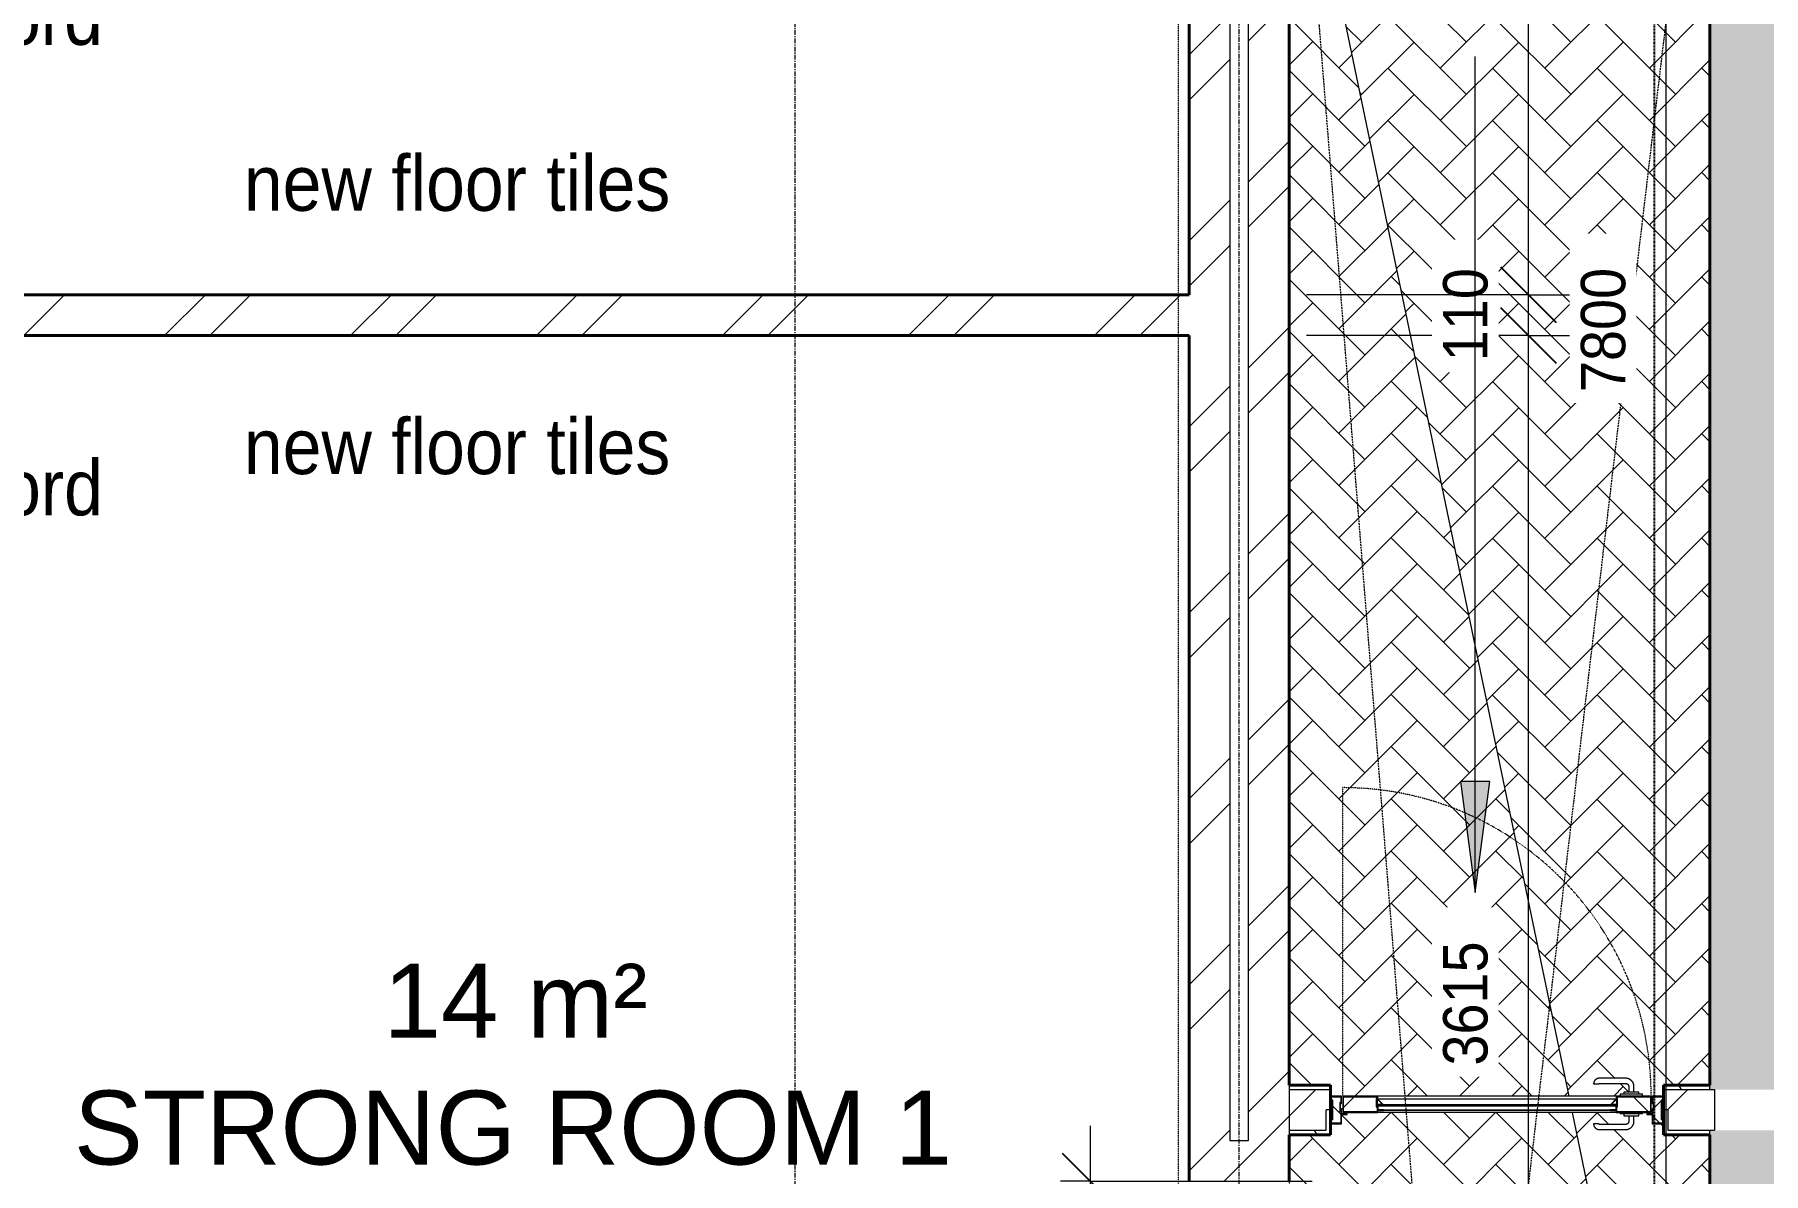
# Model space of a CAD drawing. Header units: millimetres. Extents: x -44657 to 28812, y -28146 to 16565.
# Drawn here: x -3766 to 909, y -6182 to -3103 of the extents above; entities that cross this region are included whole.
import ezdxf

# ---------------------------------------------------------------- set-up
doc = ezdxf.new("R2010")
doc.units = ezdxf.units.MM
for name, pattern in [('Dash 1_5mm', [3, 1.5, -1.5]), ('Detail Dash', [1.1, 0.55, -0.55]), ('Grid Line', [22.225, 12.7, -3.175, 3.175, -3.175]), ('Hidden', [7.14375, 4.7625, -2.38125])]:
    doc.linetypes.add(name, pattern=pattern)
for name, color, linetype, lineweight in [('A-ANNO-DIMS', 211, 'Continuous', 5), ('A-ANNO-DIMS-100', 211, 'Continuous', 5), ('A-AREA-IDEN', 2, 'Continuous', 5), ('A-DETL', 90, 'Continuous', 5), ('A-DETL-HDLN', 90, 'Hidden', 5), ('A-DOOR', 31, 'Continuous', 9), ('A-FLOR', 192, 'Continuous', 9), ('A-FLOR-PATT', 8, 'Continuous', 9), ('A-WALL', 113, 'Continuous', 9), ('A-WALL-PATT', 111, 'Continuous', 9), ('G-ANNO-TEXT', 231, 'Continuous', 5), ('I-WALL', 2, 'Continuous', 9), ('S-GRID', 1, 'Continuous', 5)]:
    doc.layers.add(name, color=color, linetype=linetype, lineweight=lineweight)
doc.styles.add('Arial_1', font='arial.ttf', dxfattribs={"height": 200})
doc.styles.add('Arial_3', font='arial.ttf', dxfattribs={"width": 0.9, "height": 120})
doc.styles.add('Arial_5', font='arial.ttf', dxfattribs={"width": 0.9, "height": 150})
doc.dimstyles.new('SVA_-_1_2mm_Arial', dxfattribs={"dimscale": 304.8, "dimtxt": 122.431128, "dimasz": 0.492126, "dimexe": 0.492126, "dimexo": 0.0625, "dimgap": 0.246063, "dimtad": 1, "dimdec": 0, "dimrnd": 5, "dimzin": 0, "dimdsep": 46, "dimtxsty": 'Arial_3', "dimblk1": 'OBLIQUE', "dimblk2": 'OBLIQUE', "dimsah": 1, "dimcen": 0.09, "dimdle": 0.492126, "dimazin": 0, "dimtfac": 1, "dimtdec": 4, "dimtix": 1, "dimtmove": 0, "dimatfit": 3, "dimfxl": 1.968504, "dimfxlon": 1, "dimtvp": 1, "dimtfill": 1, "dimtolj": 1, "dimtzin": 0, "dimarcsym": 2})
pattern_1 = [(45, (0, 0), (-251.447, 251.447), []), (45, (0, 381), (-251.447, 251.447), [])]
pattern_2 = [(0, (0, 0), (406.4, 101.6), [33.528, -271.272, 33.528, -271.272, -1625.6]), (0, (0, 0), (406.4, 101.6), [-609.6, 33.528, -576.072, 33.528, -271.272, -711.2]), (0, (0, 0), (406.4, 101.6), [-1524, 33.528, -169.672, 33.528, -474.472]), (120, (152.4, 50.8), (-291.1882, 301.1527), [33.528, -271.272, 33.528, -271.272, -1625.6]), (120, (152.4, 50.8), (-291.1882, 301.1527), [-609.6, 33.528, -576.072, 33.528, -271.272, -711.2]), (120, (152.4, 50.8), (-291.1882, 301.1527), [-1524, 33.528, -169.672, 33.528, -474.472]), (240, (203.2, 254), (-115.2118, -402.7527), [33.528, -271.272, 33.528, -271.272, -1625.6]), (240, (203.2, 254), (-115.2118, -402.7527), [-609.6, 33.528, -576.072, 33.528, -271.272, -711.2]), (240, (203.2, 254), (-115.2118, -402.7527), [-1524, 33.528, -169.672, 33.528, -474.472])]

# ---------------------------------------------------------------- blocks, each defined once
blk = doc.blocks.new('Door Aluminium - Single Opening Out with Cill - Door Aluminium Single Opening Out with Cill 900x2100-V58-NEW PROPOSED GROUND STOREY PLAN _White Box_')
at = {"layer": 'A-DOOR', "linetype": 'Detail Dash', "lineweight": 5}
blk.add_line((-417, 37.3), (-417, 871.3), dxfattribs=at)
at = {"layer": 'A-DOOR', "lineweight": 5}
for p, q in [((261.4, 70.5), (275.4, 70.5)), ((261.4, 70.5), (262.4, 70.5)), ((273.4, 70.5), (275.4, 70.5)), ((348.4, 85.5), (276.4, 85.5)), ((276.4, 71.5), (348.4, 71.5)), ((343.4, 48.1), (343.4, 43.5)), ((344.1, 48.1), (343.4, 48.1)), ((383.4, 48.1), (343.4, 48.1)), ((356.4, 63.5), (356.4, 48.1)), ((370.4, 48.1), (370.4, 63.5)), ((383.4, 48.1), (382.8, 48.1)), ((383.4, 43.5), (383.4, 48.1)), ((-420, 37.5), (-450, 37.5)), ((-450, 22), (-448.5, 22)), ((-448.5, 24.5), (-445.5, 24.5)), ((-448.5, 22), (-448.5, 24.5)), ((-448, 35.5), (-422, 35.5)), ((-448, 26.3), (-448, 35.5)), ((-443.7, 26.3), (-448, 26.3)), ((-445.5, 24.5), (-445.5, -24.5)), ((-443.7, -26.3), (-443.7, 26.3)), ((-422, 20.3), (-424.4, 20.3)), ((-424.4, 20.3), (-424.4, -1.8)), ((-422.6, 0), (-422.6, 18.5)), ((-422.6, 18.5), (-421, 18.5)), ((-421.3, 0), (-422.6, 0)), ((-422, 35.5), (-422, 20.3)), ((-421, 3), (-421.3, 0)), ((-421, 18.5), (-421, 17)), ((-421, 17), (-420, 17)), ((-420, 3), (-421, 3)), ((-420, 17), (-420, 37.5)), ((-420, -10.2), (-420, 3)), ((-322, 37.3), (-417, 37.3)), ((-417, 37.3), (-417, -6.7)), ((-415.2, 35.5), (-323.8, 35.5)), ((-415.2, -4.9), (-415.2, 35.5)), ((-323.8, 30.6), (-326.4, 30.6)), ((-326.4, 30.6), (-326.4, 8.5)), ((-326.4, 8.5), (-323.8, 8.5)), ((-324.6, 10.3), (-324.6, 27.3)), ((-324.6, 27.3), (-322, 27.3)), ((-323.3, 10.3), (-324.6, 10.3)), ((-324.1, 27), (-324.1, 13.9)), ((-321.8, 27), (-324.1, 27)), ((-324.1, 27), (-320.8, 27)), ((-324.1, 13.9), (-306.9, 13.9)), ((-323.8, 35.5), (-323.8, 30.6)), ((-323.8, 8.5), (-323.8, -4.9)), ((-322, 13.3), (-323.3, 13.3)), ((-323.3, 13.3), (-323.3, 10.3)), ((-323.1, 14.9), (-323.1, 26)), ((-323.1, 26), (-320.3, 26)), ((-320.3, 26), (-323.1, 26)), ((-309.3, 14.9), (-323.1, 14.9)), ((322, 37.3), (-322, 37.3)), ((-322, 27.3), (-322, 37.3)), ((-322, 26), (-322, 27.3)), ((322, 13.3), (-322, 13.3)), ((-322, 0), (-322, 13.3)), ((322, 10), (-322, 10)), ((-322, 10), (-322, 0)), ((-322, 0), (322, 0)), ((-306.9, 13.9), (-321.8, 28.9)), ((-321.8, 28.9), (-321.8, 27)), ((-321.8, 28.9), (-321.8, 27)), ((321.8, 28.9), (-321.8, 28.9)), ((-320.3, 26), (-309.3, 14.9)), ((-306.9, 13.9), (306.9, 13.9)), ((321.8, 28.9), (306.9, 13.9)), ((306.9, 13.9), (324.1, 13.9)), ((309.3, 14.9), (320.3, 26)), ((323.1, 14.9), (309.3, 14.9)), ((320.3, 26), (323.1, 26)), ((323.1, 26), (320.3, 26)), ((320.8, 27), (324.1, 27)), ((321.8, 27), (321.8, 28.9)), ((321.8, 28.9), (321.8, 27)), ((324.1, 27), (321.8, 27)), ((417, 37.3), (322, 37.3)), ((322, 37.3), (322, 27.3)), ((322, 27.3), (322, 26)), ((322, 27.3), (324.6, 27.3)), ((323.3, 13.3), (322, 13.3)), ((322, 13.3), (322, 0)), ((322, 0), (322, 10)), ((323.1, 26), (323.1, 14.9)), ((323.3, 10.3), (323.3, 13.3)), ((324.6, 10.3), (323.3, 10.3)), ((323.8, 30.6), (323.8, 35.5)), ((323.8, 35.5), (415.2, 35.5)), ((326.4, 30.6), (323.8, 30.6)), ((323.8, -4.9), (323.8, 8.5)), ((323.8, 8.5), (326.4, 8.5)), ((324.1, 13.9), (324.1, 27)), ((324.6, 27.3), (324.6, 10.3)), ((326.4, 8.5), (326.4, 30.6)), ((333.4, 43.5), (393.4, 43.5)), ((333.4, 43.5), (333.4, 37.5)), ((393.4, 37.5), (333.4, 37.5)), ((393.4, 37.5), (393.4, 43.5)), ((415.2, 35.5), (415.2, -4.9)), ((417, -6.7), (417, 37.3)), ((450, 37.5), (420, 37.5)), ((420, 37.5), (420, 17)), ((420, 17), (421, 17)), ((421, 3), (420, 3)), ((420, 3), (420, -10.2)), ((421, 17), (421, 18.5)), ((421, 18.5), (422.6, 18.5)), ((421.3, 0), (421, 3)), ((422.6, 0), (421.3, 0)), ((422, 35.5), (448, 35.5)), ((422, 20.3), (422, 35.5)), ((424.4, 20.3), (422, 20.3)), ((422.6, 18.5), (422.6, 0)), ((424.4, -1.8), (424.4, 20.3)), ((448, 26.3), (443.7, 26.3)), ((443.7, 26.3), (443.7, -26.3)), ((445.5, -24.5), (445.5, 24.5)), ((445.5, 24.5), (448.5, 24.5)), ((448, 35.5), (448, 26.3)), ((448.5, 24.5), (448.5, 22)), ((448.5, 22), (450, 22)), ((-448.5, -22), (-450, -22)), ((-450, -37.5), (-420, -37.5)), ((-448.5, -24.5), (-448.5, -22)), ((-445.5, -24.5), (-448.5, -24.5)), ((-448, -35.5), (-448, -26.3)), ((-448, -26.3), (-443.7, -26.3)), ((-421.8, -35.5), (-448, -35.5)), ((-424.4, -1.8), (-421.8, -1.8)), ((-421.8, -1.8), (-421.8, -35.5)), ((-405, -10.2), (-420, -10.2)), ((-420, -37.5), (-420, -12)), ((-420, -12), (-405, -12)), ((-417, -6.7), (-322, -6.7)), ((-323.8, -4.9), (-415.2, -4.9)), ((-405, -12), (-405, -10.2)), ((-307, 0), (-322, 0)), ((-322, -6.7), (-322, -1.7)), ((-322, -1.7), (-307, -1.7)), ((322, -6.7), (-322, -6.7)), ((-307, -1.7), (-307, 0)), ((307, -1.7), (-307, -1.7)), ((262.4, -38), (261.4, -38)), ((275.4, -38), (261.4, -38)), ((275.4, -38), (273.4, -38)), ((348.4, -39), (276.4, -39)), ((322, 0), (307, 0)), ((307, 0), (307, -1.7)), ((307, -1.7), (322, -1.7)), ((322, -1.7), (322, -6.7)), ((322, -6.7), (417, -6.7)), ((415.2, -4.9), (323.8, -4.9)), ((333.4, -6.7), (333.4, -11)), ((393.4, -11), (333.4, -11)), ((343.4, -11), (343.4, -15.6)), ((343.4, -15.6), (383.4, -15.6)), ((343.4, -15.6), (344.1, -15.6)), ((356.4, -15.6), (356.4, -31)), ((370.4, -31), (370.4, -15.6)), ((382.8, -15.6), (383.4, -15.6)), ((383.4, -15.6), (383.4, -11)), ((393.4, -11), (393.4, -6.7)), ((420, -10.2), (405, -10.2)), ((405, -10.2), (405, -12)), ((405, -12), (420, -12)), ((420, -12), (420, -37.5)), ((420, -37.5), (450, -37.5)), ((421.8, -35.5), (421.8, -1.8)), ((421.8, -1.8), (424.4, -1.8)), ((448, -35.5), (421.8, -35.5)), ((443.7, -26.3), (448, -26.3)), ((448.5, -24.5), (445.5, -24.5)), ((448, -26.3), (448, -35.5)), ((450, -22), (448.5, -22)), ((448.5, -22), (448.5, -24.5)), ((276.4, -53), (348.4, -53))]:
    blk.add_line(p, q, dxfattribs=at)
at = {"layer": 'A-DOOR', "lineweight": 5, "flags": 128}
for points in [[(276.4, 85.5), (275.8, 85.5), (275.2, 85.5), (274.7, 85.4), (274.1, 85.3), (273.5, 85.2), (272.9, 85.1), (272.3, 84.9), (271.7, 84.7), (271.2, 84.5), (270.6, 84.3), (270.1, 84.1), (269.5, 83.8), (269, 83.5), (268.5, 83.2), (268, 82.9), (267.5, 82.5), (267, 82.2), (266.6, 81.8), (266.1, 81.4), (265.7, 81), (265.3, 80.5), (264.9, 80.1), (264.5, 79.6), (264.2, 79.1), (263.8, 78.6), (263.5, 78.1), (263.2, 77.6), (262.9, 77), (262.7, 76.5), (262.5, 75.9), (262.3, 75.4), (262.1, 74.8), (261.9, 74.2), (261.8, 73.6), (261.7, 73), (261.6, 72.5), (261.5, 71.9), (261.5, 71.3), (261.4, 70.7), (261.4, 70.5)], [(275.4, 70.5), (275.4, 70.5), (275.4, 70.6), (275.5, 70.6), (275.5, 70.7), (275.5, 70.7), (275.5, 70.7), (275.5, 70.8), (275.5, 70.8), (275.5, 70.9), (275.5, 70.9), (275.5, 70.9), (275.6, 71), (275.6, 71), (275.6, 71), (275.6, 71.1), (275.6, 71.1), (275.7, 71.1), (275.7, 71.2), (275.7, 71.2), (275.7, 71.2), (275.8, 71.2), (275.8, 71.3), (275.8, 71.3), (275.9, 71.3), (275.9, 71.3), (275.9, 71.4), (276, 71.4), (276, 71.4), (276, 71.4), (276.1, 71.4), (276.1, 71.4), (276.2, 71.5), (276.2, 71.5), (276.2, 71.5), (276.3, 71.5), (276.3, 71.5), (276.4, 71.5), (276.4, 71.5), (276.4, 71.5), (276.4, 71.5)], [(370.4, 63.5), (370.4, 64.4), (370.4, 65.3), (370.3, 66.1), (370.2, 67), (370, 67.9), (369.8, 68.7), (369.6, 69.6), (369.3, 70.4), (369, 71.3), (368.7, 72.1), (368.4, 72.9), (368, 73.7), (367.5, 74.4), (367.1, 75.2), (366.6, 75.9), (366.1, 76.6), (365.6, 77.3), (365, 78), (364.4, 78.7), (363.8, 79.3), (363.1, 79.9), (362.5, 80.5), (361.8, 81), (361.1, 81.5), (360.3, 82), (359.6, 82.5), (358.8, 82.9), (358, 83.3), (357.2, 83.7), (356.4, 84), (355.6, 84.3), (354.8, 84.6), (353.9, 84.8), (353, 85), (352.2, 85.2), (351.3, 85.3), (350.4, 85.4), (349.6, 85.5), (348.7, 85.5), (348.4, 85.5)], [(348.4, 71.5), (348.8, 71.5), (349.1, 71.5), (349.4, 71.4), (349.7, 71.4), (350, 71.3), (350.3, 71.3), (350.7, 71.2), (351, 71.1), (351.3, 71), (351.6, 70.9), (351.9, 70.7), (352.1, 70.6), (352.4, 70.4), (352.7, 70.3), (353, 70.1), (353.2, 69.9), (353.5, 69.7), (353.7, 69.5), (354, 69.3), (354.2, 69.1), (354.4, 68.8), (354.6, 68.6), (354.8, 68.3), (355, 68.1), (355.2, 67.8), (355.3, 67.5), (355.5, 67.3), (355.6, 67), (355.8, 66.7), (355.9, 66.4), (356, 66.1), (356.1, 65.8), (356.2, 65.5), (356.3, 65.2), (356.3, 64.9), (356.4, 64.5), (356.4, 64.2), (356.4, 63.9), (356.4, 63.6), (356.4, 63.5)], [(261.4, -38), (261.5, -38.6), (261.5, -39.2), (261.6, -39.8), (261.6, -40.4), (261.7, -41), (261.9, -41.6), (262, -42.1), (262.2, -42.7), (262.4, -43.3), (262.6, -43.8), (262.9, -44.4), (263.1, -44.9), (263.4, -45.5), (263.7, -46), (264.1, -46.5), (264.4, -47), (264.8, -47.4), (265.2, -47.9), (265.6, -48.3), (266, -48.8), (266.4, -49.2), (266.9, -49.6), (267.4, -49.9), (267.8, -50.3), (268.3, -50.6), (268.9, -50.9), (269.4, -51.2), (269.9, -51.5), (270.5, -51.8), (271, -52), (271.6, -52.2), (272.1, -52.4), (272.7, -52.5), (273.3, -52.7), (273.9, -52.8), (274.5, -52.9), (275.1, -52.9), (275.7, -53), (276.3, -53), (276.4, -53)], [(276.4, -39), (276.4, -39), (276.4, -39), (276.3, -39), (276.3, -39), (276.2, -39), (276.2, -39), (276.2, -39), (276.1, -38.9), (276.1, -38.9), (276.1, -38.9), (276, -38.9), (276, -38.9), (275.9, -38.9), (275.9, -38.8), (275.9, -38.8), (275.8, -38.8), (275.8, -38.8), (275.8, -38.8), (275.8, -38.7), (275.7, -38.7), (275.7, -38.7), (275.7, -38.6), (275.7, -38.6), (275.6, -38.6), (275.6, -38.5), (275.6, -38.5), (275.6, -38.5), (275.5, -38.4), (275.5, -38.4), (275.5, -38.4), (275.5, -38.3), (275.5, -38.3), (275.5, -38.2), (275.5, -38.2), (275.5, -38.2), (275.5, -38.1), (275.4, -38.1), (275.4, -38.1), (275.4, -38), (275.4, -38)], [(356.4, -31), (356.4, -31.3), (356.4, -31.6), (356.4, -32), (356.3, -32.3), (356.3, -32.6), (356.2, -32.9), (356.1, -33.2), (356, -33.5), (355.9, -33.8), (355.8, -34.1), (355.7, -34.4), (355.5, -34.7), (355.4, -35), (355.2, -35.2), (355, -35.5), (354.9, -35.8), (354.7, -36), (354.5, -36.3), (354.2, -36.5), (354, -36.7), (353.8, -37), (353.5, -37.2), (353.3, -37.4), (353, -37.6), (352.8, -37.7), (352.5, -37.9), (352.2, -38.1), (351.9, -38.2), (351.6, -38.3), (351.3, -38.5), (351, -38.6), (350.7, -38.7), (350.4, -38.7), (350.1, -38.8), (349.8, -38.9), (349.5, -38.9), (349.2, -39), (348.9, -39), (348.5, -39), (348.4, -39)], [(348.4, -53), (349.3, -53), (350.2, -52.9), (351.1, -52.8), (352, -52.7), (352.8, -52.6), (353.7, -52.4), (354.5, -52.1), (355.4, -51.9), (356.2, -51.6), (357, -51.3), (357.8, -50.9), (358.6, -50.5), (359.4, -50.1), (360.1, -49.6), (360.9, -49.2), (361.6, -48.6), (362.3, -48.1), (363, -47.5), (363.6, -46.9), (364.2, -46.3), (364.8, -45.7), (365.4, -45), (365.9, -44.3), (366.5, -43.6), (367, -42.9), (367.4, -42.1), (367.8, -41.4), (368.2, -40.6), (368.6, -39.8), (369, -39), (369.3, -38.1), (369.5, -37.3), (369.8, -36.5), (370, -35.6), (370.1, -34.7), (370.3, -33.9), (370.4, -33), (370.4, -32.1), (370.4, -31.2), (370.4, -31)]]:
    blk.add_lwpolyline(points, dxfattribs=at)
at = {"layer": 'A-DOOR', "color": 135, "linetype": 'Detail Dash', "lineweight": 5}
blk.add_arc((-417, 37.3), 834, 360, 90, dxfattribs=at)
blk = doc.blocks.new('DIMBLOCK17-NEW PROPOSED GROUND STOREY PLAN _White Box_')
at = {"layer": 'A-ANNO-DIMS-100', "lineweight": 25}
for p, q in [((273.7, -3916.7), (198.7, -3841.7)), ((273.7, -3916.7), (348.7, -3991.7)), ((273.7, -7532.7), (198.7, -7457.7)), ((273.7, -7532.7), (348.7, -7607.7))]:
    blk.add_line(p, q, dxfattribs=at)
at = {"layer": 'A-ANNO-DIMS-100'}
for p, q in [((273.7, -3916.7), (-326.3, -3916.7)), ((273.7, -7532.7), (273.7, -3916.7)), ((273.7, -3916.7), (423.7, -3916.7)), ((273.7, -7532.7), (-326.3, -7532.7)), ((273.7, -7532.7), (423.7, -7532.7))]:
    blk.add_line(p, q, dxfattribs=at)
at = {"layer": 'A-ANNO-DIMS-100', "color": 0, "insert": (42.9, -5890.4), "char_height": 120, "width": 397.807, "attachment_point": 1, "rotation": 90, "line_spacing_factor": 0.941778, "style": 'Arial_3', "bg_fill": 3, "box_fill_scale": 1.25, "bg_fill_color": 256, "bg_fill_true_color": 13158600, "bg_fill_transparency": 0}
blk.add_mtext('3615', dxfattribs=at)
blk = doc.blocks.new('_Oblique')
at = {"color": 0, "linetype": 'ByBlock', "lineweight": -2}
blk.add_line((-0.5, -0.5), (0.5, 0.5), dxfattribs=at)
blk = doc.blocks.new('DIMBLOCK18-NEW PROPOSED GROUND STOREY PLAN _White Box_')
at = {"layer": 'A-ANNO-DIMS-100', "lineweight": 25}
for p, q in [((273.7, -3806.7), (198.7, -3731.7)), ((273.7, -3806.7), (348.7, -3881.7)), ((273.7, -3916.7), (198.7, -3841.7)), ((273.7, -3916.7), (348.7, -3991.7))]:
    blk.add_line(p, q, dxfattribs=at)
at = {"layer": 'A-ANNO-DIMS-100'}
for p, q in [((273.7, -3806.7), (-326.3, -3806.7)), ((273.7, -3916.7), (273.7, -3806.7)), ((273.7, -3806.7), (423.7, -3806.7)), ((273.7, -3916.7), (-326.3, -3916.7)), ((273.7, -3916.7), (423.7, -3916.7))]:
    blk.add_line(p, q, dxfattribs=at)
at = {"layer": 'A-ANNO-DIMS-100', "color": 0, "insert": (42.9, -3986), "char_height": 120, "width": 298.355, "attachment_point": 1, "rotation": 90, "line_spacing_factor": 0.941778, "style": 'Arial_3', "bg_fill": 3, "box_fill_scale": 1.25, "bg_fill_color": 256, "bg_fill_true_color": 13158600, "bg_fill_transparency": 0}
blk.add_mtext('110', dxfattribs=at)
blk = doc.blocks.new('DIMBLOCK19-NEW PROPOSED GROUND STOREY PLAN _White Box_')
at = {"layer": 'A-ANNO-DIMS-100', "lineweight": 25}
for p, q in [((273.7, -274.7), (198.7, -199.7)), ((273.7, -274.7), (348.7, -349.7)), ((273.7, -3806.7), (198.7, -3731.7)), ((273.7, -3806.7), (348.7, -3881.7))]:
    blk.add_line(p, q, dxfattribs=at)
at = {"layer": 'A-ANNO-DIMS-100'}
for p, q in [((273.7, -274.7), (-326.3, -274.7)), ((273.7, -3806.7), (273.7, -274.7)), ((273.7, -274.7), (423.7, -274.7)), ((273.7, -3806.7), (-326.3, -3806.7)), ((273.7, -3806.7), (423.7, -3806.7))]:
    blk.add_line(p, q, dxfattribs=at)
at = {"layer": 'A-ANNO-DIMS-100', "color": 0, "insert": (42.9, -2206.4), "char_height": 120, "width": 397.807, "attachment_point": 1, "rotation": 90, "line_spacing_factor": 0.941778, "style": 'Arial_3', "bg_fill": 3, "box_fill_scale": 1.25, "bg_fill_color": 256, "bg_fill_true_color": 13158600, "bg_fill_transparency": 0}
blk.add_mtext('3530', dxfattribs=at)
blk = doc.blocks.new('DIMBLOCK95-NEW PROPOSED GROUND STOREY PLAN _White Box_')
at = {"layer": 'A-ANNO-DIMS-100'}
for p, q in [((646.2, -7952.7), (646.2, 145.3)), ((646.2, -4.7), (46.2, -4.7)), ((646.2, -4.7), (796.2, -4.7)), ((646.2, -7802.7), (46.2, -7802.7)), ((646.2, -7802.7), (796.2, -7802.7))]:
    blk.add_line(p, q, dxfattribs=at)
at = {"layer": 'A-ANNO-DIMS-100', "lineweight": 25}
for p, q in [((646.2, -4.7), (571.2, 70.3)), ((646.2, -4.7), (721.2, -79.7)), ((646.2, -7802.7), (571.2, -7727.7)), ((646.2, -7802.7), (721.2, -7877.7))]:
    blk.add_line(p, q, dxfattribs=at)
at = {"layer": 'A-ANNO-DIMS-100', "color": 0, "insert": (415.4, -4069.4), "char_height": 120, "width": 397.807, "attachment_point": 1, "rotation": 90, "line_spacing_factor": 0.941778, "style": 'Arial_3', "bg_fill": 3, "box_fill_scale": 1.25, "bg_fill_color": 256, "bg_fill_true_color": 13158600, "bg_fill_transparency": 0}
blk.add_mtext('7800', dxfattribs=at)
blk = doc.blocks.new('DIMBLOCK198-NEW PROPOSED GROUND STOREY PLAN _White Box_')
at = {"layer": 'A-ANNO-DIMS-100'}
for p, q in [((-911.1, -6053.2), (-911.1, -6508.2)), ((-911.1, -6203.2), (-1061.1, -6203.2)), ((-911.1, -6203.2), (-311.1, -6203.2)), ((-911.1, -6508.2), (-1061.1, -6508.2)), ((-911.1, -6508.2), (-311.1, -6508.2))]:
    blk.add_line(p, q, dxfattribs=at)
at = {"layer": 'A-ANNO-DIMS-100', "lineweight": 25}
for p, q in [((-911.1, -6203.2), (-986.1, -6128.2)), ((-911.1, -6203.2), (-836.1, -6278.2)), ((-911.1, -6508.2), (-986.1, -6433.2)), ((-911.1, -6508.2), (-836.1, -6583.2))]:
    blk.add_line(p, q, dxfattribs=at)
at = {"layer": 'A-ANNO-DIMS-100', "color": 0, "insert": (-1141.9, -6480), "char_height": 120, "width": 298.355, "attachment_point": 1, "rotation": 90, "line_spacing_factor": 0.941778, "style": 'Arial_3', "bg_fill": 3, "box_fill_scale": 1.25, "bg_fill_color": 256, "bg_fill_true_color": 13158600, "bg_fill_transparency": 0}
blk.add_mtext('305', dxfattribs=at)

msp = doc.modelspace()

# ---------------------------------------------------------------- hatches: boundary and pattern name
at = {"layer": 'A-FLOR-PATT', "lineweight": 5}
h = msp.add_hatch(dxfattribs=at)
h.set_pattern_fill('FP_27', color=253, style=0, pattern_type=2)
h.set_pattern_definition([(44.981, (-12974.64, -8428.16), (-0.00055, 141.2156), [299.874, -99.958]), (135.059, (-12903.94, -8357.5), (0.00096, 141.21566), [299.664, -99.888])])
h.paths.add_polyline_path([(536.9, -6049.3), (536.9, -6050.2), (537.4, -6049.5)])
h.paths.add_polyline_path([(764.4, -7802.7), (764.4, -6077.3), (638.4, -6077.3), (638.4, -6047.8), (608.4, -6047.8), (608.4, -6022.3), (593.4, -6022.3), (593.4, -6020.5), (608.4, -6020), (609.4, -6009.7), (610.2, -6012.1), (610.2, -6045.8), (636.4, -6045.8), (637.3, -6034.8), (638.4, -6032.3), (637.3, -5985.8), (636.4, -5984), (636.4, -5974.8), (610.4, -5974.8), (609.4, -5991.8), (608.4, -5993.3), (609.4, -5972.8), (638.4, -5972.8), (638.4, -5943.3), (764.4, -5943.3), (764.4, -2066.7), (-373.6, -2339.7), (383.3, -5973), (605.4, -5973), (605.4, -6017), (581.9, -6017), (581.9, -6021.3), (571.2, -6021.3), (571.2, -6025.9), (558.6, -6025.9), (557.9, -6041.3), (555.4, -6041.3), (557.9, -6044.8), (554.5, -6053.7), (547.9, -6060.4), (539, -6061.6), (536.9, -6061.3), (536.9, -6063.3), (464.9, -6062.4), (454.1, -6058.4), (450.8, -6048.3), (462.8, -6049.3), (464.9, -6050.2), (464.9, -6049.3), (536.9, -6049.3), (543, -6045.9), (545.3, -6042.4), (546.3, -6044.1), (545.8, -6041.3), (545.1, -6040.7), (545.1, -6025.9), (532.6, -6025.9), (532.6, -6021.3), (521.9, -6021.3), (521.9, -6017), (392.5, -6017), (760, -7781.2)])
h.paths.add_polyline_path([(632.1, -6036.6), (632.7, -5984), (636.4, -5984), (633.9, -5985.8), (633.9, -6034.8), (636.4, -6036.6), (633.9, -6036.6)])
h.paths.add_polyline_path([(582, -6015.2), (603.6, -6015.2), (603.6, -5974.8), (512.2, -5974.8), (513, -5979.7), (514.8, -5979.7), (514.8, -6001.8), (513, -6000), (512.2, -5983), (510.4, -5983.4), (511.6, -5984.4), (512.6, -5983.4), (511.6, -5996.4), (510.4, -5997), (512.2, -6001.8), (512.2, -6015.2), (581.9, -6015.2)])
h.paths.add_polyline_path([(612.9, -6012.1), (611, -6010.3), (611, -5991.8), (612.9, -5990), (612.9, -6010.3)])
h.paths.add_polyline_path([(581.9, -5972.8), (521.9, -5972.8), (521.9, -5966.8), (532.6, -5966.8), (532.6, -5962.2), (545.1, -5962.2), (546.1, -5946.8), (546.9, -5946.8), (545.8, -5944.1), (544.9, -5946.8), (542.5, -5941.2), (535.1, -5938.8), (464.9, -5937.9), (463.8, -5937.9), (460.4, -5939.8), (450.8, -5939.8), (454.3, -5929.2), (464.9, -5924.8), (536.9, -5925.7), (536.9, -5928.3), (540.5, -5925.8), (548.7, -5928.5), (556.5, -5937.9), (557.2, -5944.7), (556.8, -5946.8), (558.6, -5946.8), (558.6, -5962.2), (571.2, -5962.2), (571.2, -5966.8), (581.9, -5966.8)])
h = msp.add_hatch(dxfattribs=at)
h.set_pattern_fill('FP_25', color=253, style=0, pattern_type=2)
h.set_pattern_definition([(44.954, (-12967.11, -8416.67), (-0.0005, 141.1944), [299.759, -99.92]), (135.046, (-12896.395, -8346.07), (0.0005, 141.1944), [299.759, -99.92])])
h.paths.add_polyline_path([(-259.6, -5984), (-255.2, -5984), (-255.2, -6036.6), (-259.6, -6036.6), (-257.1, -6034.8), (-257.1, -5985.8)])
h.paths.add_polyline_path([(686.9, -7802.7), (764.4, -7802.7), (392.5, -6017), (-228.6, -6017), (-228.6, -5973), (383.3, -5973), (-373.6, -2339.7), (-373.6, -5943.3), (-261.6, -5943.3), (-261.6, -5972.8), (-231.6, -5973), (-232.6, -5991.8), (-233.6, -5990), (-233.6, -5974.8), (-259.6, -5974.8), (-260.4, -5985.8), (-261.6, -5988.3), (-260.4, -6034.8), (-259.6, -6036.6), (-259.6, -6045.8), (-233.4, -6045.8), (-232.6, -6009.7), (-231.6, -6010.3), (-231.6, -6020.5), (-216.6, -6020.5), (-216.6, -6022.3), (-231.6, -6022.3), (-231.6, -6047.8), (-261.6, -6047.8), (-261.6, -6077.3), (-373.6, -6077.3), (-373.6, -7802.7)])
h.paths.add_polyline_path([(-186, -6015.2), (-135.4, -6015.2), (-134.8, -6000), (-133.6, -5996.4), (-135.7, -5995.4), (-134.7, -5984.4), (-133.6, -5983.4), (-134.7, -5983), (-136.2, -5983.6), (-136.2, -6000), (-137.9, -6001.8), (-137.9, -5979.7), (-135.4, -5979.7), (-136.2, -5974.8), (-226.8, -5974.8), (-226.8, -6015.2)])
h.paths.add_polyline_path([(-236, -6012.1), (-236, -5990), (-234.2, -5991.8), (-234.2, -6010.3)])
at = {"layer": 'A-WALL-PATT'}
h = msp.add_hatch(color=9, dxfattribs=at)
h.paths.add_polyline_path([(1006.4, -7802.7), (1006.4, -6065.3), (764.4, -6065.3), (764.4, -7802.7)])
h.paths.add_polyline_path([(776.4, -5955.3), (1006.4, -5955.3), (1006.4, -2066.7), (764.4, -2066.7), (764.4, -5955.3)])
at = {"layer": 'A-WALL-PATT', "lineweight": 5}
h = msp.add_hatch(dxfattribs=at)
h.set_pattern_fill('FP_33', color=256, style=0, pattern_type=2)
h.set_pattern_definition(pattern_1)
h.paths.add_polyline_path([(-533.6, -7642.7), (-533.6, -7338.2), (-508.6, -7338.2), (-508.6, -7228.2), (-643.6, -7228.2), (-643.6, -7642.7)])
h.paths.add_polyline_path([(-643.6, -6923.2), (-508.6, -6923.2), (-508.6, -6813.2), (-533.6, -6813.2), (-533.6, -6618.2), (-508.6, -6618.2), (-508.6, -6508.2), (-643.6, -6508.2)])
h.paths.add_polyline_path([(-572.6, -6203.2), (-508.6, -6203.2), (-508.6, -6093.2), (-533.6, -6093.2), (-533.6, -2339.7), (-643.6, -2339.7), (-643.6, -6203.2)])
h = msp.add_hatch(dxfattribs=at)
h.set_pattern_fill('FP_33', color=256, style=0, pattern_type=2)
h.set_pattern_definition(pattern_1)
h.paths.add_polyline_path([(-373.6, -7802.7), (-373.6, -7228.2), (-508.6, -7228.2), (-508.6, -7338.2), (-483.6, -7338.2), (-483.6, -7802.7)])
h.paths.add_polyline_path([(-505.6, -6923.2), (-373.6, -6923.2), (-373.6, -6508.2), (-508.6, -6508.2), (-508.6, -6618.2), (-483.6, -6618.2), (-483.6, -6813.2), (-508.6, -6813.2), (-508.6, -6923.2)])
h.paths.add_polyline_path([(-508.6, -6203.2), (-373.6, -6203.2), (-373.6, -2339.7), (-483.6, -2339.7), (-483.6, -6093.2), (-508.6, -6093.2), (-508.6, -6139.8)])
h = msp.add_hatch(dxfattribs=at)
h.set_pattern_fill('FP_33', color=256, style=0, pattern_type=2)
h.set_pattern_definition(pattern_1)
h.paths.add_polyline_path([(-643.6, -3916.7), (-643.6, -3806.7), (-4486.1, -3806.7), (-4486.1, -3916.7), (-992.5, -3916.7)])
h = msp.add_hatch(dxfattribs=at)
h.set_pattern_fill('FP_32', color=256, style=0, pattern_type=2)
h.set_pattern_definition(pattern_2)
h.paths.add_polyline_path([(764.4, -5955.3), (764.4, -5943.3), (638.4, -5943.3), (638.4, -5955.3), (686.9, -5955.3)])
h.paths.add_polyline_path([(-362.7, -5955.3), (-261.6, -5955.3), (-261.6, -5943.3), (-373.6, -5943.3), (-373.6, -5955.3)])
h = msp.add_hatch(dxfattribs=at)
h.set_pattern_fill('FP_33', color=256, style=0, pattern_type=2)
h.set_pattern_definition(pattern_1)
h.paths.add_polyline_path([(764.4, -6065.3), (776.4, -6065.3), (776.4, -5955.3), (638.4, -5955.3), (638.4, -6010.3), (650.4, -6010.3), (650.4, -6065.3), (686.9, -6065.3)])
h.paths.add_polyline_path([(-362.7, -6065.3), (-273.6, -6065.3), (-273.6, -6010.3), (-261.6, -6010.3), (-261.6, -5955.3), (-373.6, -5955.3), (-373.6, -6065.3)])
h = msp.add_hatch(dxfattribs=at)
h.set_pattern_fill('FP_32', color=256, style=0, pattern_type=2)
h.set_pattern_definition(pattern_2)
h.paths.add_polyline_path([(638.4, -6077.3), (764.4, -6077.3), (764.4, -6065.3), (650.4, -6065.3), (650.4, -6010.3), (638.4, -6010.3)])
h.paths.add_polyline_path([(-261.6, -6077.3), (-261.6, -6010.3), (-273.6, -6010.3), (-273.6, -6065.3), (-373.6, -6065.3), (-373.6, -6077.3), (-362.7, -6077.3)])

# ---------------------------------------------------------------- linework, layer by layer
at = {"layer": 'A-DETL', "linetype": 'Dash 1_5mm', "lineweight": 25}
msp.add_line((613.7, 2018.6), (613.7, -11198), dxfattribs=at)
at = {"layer": 'A-DETL', "linetype": 'Detail Dash'}
for p, q in [((-373.6, 1031.3), (-373.6, -10210.7)), ((-673.6, 731.3), (-673.6, -9910.7))]:
    msp.add_line(p, q, dxfattribs=at)
at = {"layer": 'A-DETL-HDLN'}
for p, q in [((-373.6, -2066.7), (85.9, -7802.7)), ((85.9, -7802.7), (764.4, -2066.7))]:
    msp.add_line(p, q, dxfattribs=at)
at = {"layer": 'A-FLOR'}
for p, q in [((383.3, -5973), (-373.6, -2339.7)), ((764.4, -7802.7), (392.5, -6017))]:
    msp.add_line(p, q, dxfattribs=at)
at = {"layer": 'A-WALL', "color": 7, "lineweight": 40}
for p, q in [((-643.6, -2339.7), (-643.6, -3806.7)), ((-373.6, -5943.3), (-373.6, -2339.7)), ((-643.6, -3806.7), (-4486.1, -3806.7)), ((-4486.1, -3916.7), (-643.6, -3916.7)), ((-643.6, -3916.7), (-643.6, -6203.2)), ((-373.6, -6203.2), (-373.6, -6077.3))]:
    msp.add_line(p, q, dxfattribs=at)
at = {"layer": 'A-WALL'}
for p, q in [((-533.6, -2339.7), (-533.6, -6093.2)), ((-483.6, -6093.2), (-483.6, -2339.7)), ((-373.6, -5943.3), (-373.6, -6077.3)), ((-373.6, -5955.3), (-261.6, -5955.3)), ((638.4, -5955.3), (776.4, -5955.3)), ((764.4, -5955.3), (764.4, -5943.3)), ((-261.6, -6010.3), (-273.6, -6010.3)), ((-273.6, -6065.3), (-273.6, -6010.3)), ((650.4, -6010.3), (638.4, -6010.3)), ((650.4, -6010.3), (650.4, -6065.3)), ((-373.6, -6065.3), (-273.6, -6065.3)), ((650.4, -6065.3), (776.4, -6065.3)), ((764.4, -6077.3), (764.4, -6065.3)), ((-533.6, -6093.2), (-483.6, -6093.2))]:
    msp.add_line(p, q, dxfattribs=at)
at = {"layer": 'I-WALL', "color": 8, "lineweight": 40}
for p, q in [((764.4, -2066.7), (764.4, -5943.3)), ((764.4, -6077.3), (764.4, -7802.7))]:
    msp.add_line(p, q, dxfattribs=at)
at = {"layer": 'I-WALL', "color": 7, "lineweight": 40}
for p, q in [((-261.6, -5943.3), (-373.6, -5943.3)), ((-261.6, -6077.3), (-261.6, -5943.3)), ((764.4, -5943.3), (638.4, -5943.3)), ((638.4, -5943.3), (638.4, -6077.3)), ((-373.6, -6077.3), (-261.6, -6077.3)), ((638.4, -6077.3), (764.4, -6077.3))]:
    msp.add_line(p, q, dxfattribs=at)
at = {"layer": 'I-WALL'}
msp.add_line((776.4, -5955.3), (776.4, -6065.3), dxfattribs=at)
at = {"layer": 'S-GRID', "linetype": 'Grid Line'}
for p, q in [((-1708.6, -26129), (-1708.6, 2838.3)), ((-508.6, -24859), (-508.6, 2838.3))]:
    msp.add_line(p, q, dxfattribs=at)

# ---------------------------------------------------------------- block references
at = {"layer": 'A-DOOR', "color": 135, "linetype": 'Detail Dash', "lineweight": 5}
msp.add_blockref('Door Aluminium - Single Opening Out with Cill - Door Aluminium Single Opening Out with Cill 900x2100-V58-NEW PROPOSED GROUND STOREY PLAN _White Box_', (188.4, -6010.3), dxfattribs=at)

# ---------------------------------------------------------------- texts
at = {"layer": 'A-AREA-IDEN', "char_height": 200, "attachment_point": 1, "style": 'Arial_1'}
for s, insert, width in [('14 m²', (-2822.2, -5614.8), 881.856), ('STRONG ROOM 1', (-3659.2, -5958), 2910.126)]:
    msp.add_mtext(s, dxfattribs=dict(at, insert=insert, width=width))
at = {"layer": 'G-ANNO-TEXT', "color": 7, "char_height": 150, "attachment_point": 1, "style": 'Arial_5', "bg_fill": 3, "box_fill_scale": 1.25, "bg_fill_color": 256, "bg_fill_true_color": 13158600, "bg_fill_transparency": 0}
for s, insert, width in [('new solid record ', (-4953.9, -2980.7), 1717.215), ('new floor tiles', (-3199.6, -3429.4), 1399.746), ('new floor tiles', (-3199.6, -4141.3), 1399.746)]:
    msp.add_mtext(s, dxfattribs=dict(at, insert=insert, width=width))

# ---------------------------------------------------------------- next in the draw order: texts
at = {"layer": 'G-ANNO-TEXT', "color": 7, "insert": (-4953.9, -4252.8), "char_height": 150, "width": 1717.215, "attachment_point": 1, "style": 'Arial_5', "bg_fill": 3, "box_fill_scale": 1.25, "bg_fill_color": 256, "bg_fill_true_color": 13158600, "bg_fill_transparency": 0}
msp.add_mtext('new solid record ', dxfattribs=at)

# ---------------------------------------------------------------- next in the draw order: dimensions: what is measured, and where the dimension line sits
at = {"layer": 'A-ANNO-DIMS'}
dim = msp.add_linear_dim(base=(273.7, -3916.7), p1=(-326.3, -7532.7), p2=(-326.3, -3916.7), angle=90, dimstyle='SVA_-_1_2mm_Arial', override={"dimpost": '<>', "dimfxl": 3616}, dxfattribs=at)
dim.commit()
dim.dimension.update_dxf_attribs({"geometry": 'DIMBLOCK17-NEW PROPOSED GROUND STOREY PLAN _White Box_', "text_midpoint": (137.4, -5724.7)})

# ---------------------------------------------------------------- next in the draw order: dimensions: what is measured, and where the dimension line sits
for base, p1, p2, override, picture, middle in [((273.7, -3806.7), (-326.3, -3916.7), (-326.3, -3806.7), {"dimpost": '<>', "dimfxl": 110}, 'DIMBLOCK18-NEW PROPOSED GROUND STOREY PLAN _White Box_', (137.4, -3861.7)), ((-911.1, -6508.2), (-311.1, -6203.2), (-311.1, -6508.2), {"dimpost": '<>', "dimfxl": 305}, 'DIMBLOCK198-NEW PROPOSED GROUND STOREY PLAN _White Box_', (-1047.4, -6355.7))]:
    dim = msp.add_linear_dim(base=base, p1=p1, p2=p2, angle=90, dimstyle='SVA_-_1_2mm_Arial', override=override, dxfattribs=at)
    dim.commit()
    dim.dimension.update_dxf_attribs({"geometry": picture, "text_midpoint": middle})

# ---------------------------------------------------------------- next in the draw order: dimensions: what is measured, and where the dimension line sits
dim = msp.add_linear_dim(base=(273.7, -274.7), p1=(-326.3, -3806.7), p2=(-326.3, -274.7), angle=90, dimstyle='SVA_-_1_2mm_Arial', override={"dimpost": '<>', "dimfxl": 3532}, dxfattribs=at)
dim.commit()
dim.dimension.update_dxf_attribs({"geometry": 'DIMBLOCK19-NEW PROPOSED GROUND STOREY PLAN _White Box_', "text_midpoint": (137.4, -2040.7)})

# ---------------------------------------------------------------- next in the draw order: dimensions: what is measured, and where the dimension line sits
dim = msp.add_linear_dim(base=(646.2, -4.7), p1=(46.2, -7802.7), p2=(46.2, -4.7), angle=90, dimstyle='SVA_-_1_2mm_Arial', override={"dimpost": '<>', "dimfxl": 7798}, dxfattribs=at)
dim.commit()
dim.dimension.update_dxf_attribs({"geometry": 'DIMBLOCK95-NEW PROPOSED GROUND STOREY PLAN _White Box_', "text_midpoint": (509.9, -3903.7)})

# ---------------------------------------------------------------- next in the draw order: hatches: boundary and pattern name
at = {"layer": 'G-ANNO-TEXT'}
msp.add_hatch(color=7, dxfattribs=at).paths.add_polyline_path([(129.8, -5422.2), (169.3, -5122.2), (90.3, -5122.2)])

# ---------------------------------------------------------------- next in the draw order: linework, layer by layer
at = {"layer": 'G-ANNO-TEXT', "color": 250}
for p, q in [((129.8, -5422.2), (129.8, -3162.2)), ((169.3, -5122.2), (90.3, -5122.2)), ((90.3, -5122.2), (129.8, -5422.2)), ((129.8, -5422.2), (169.3, -5122.2))]:
    msp.add_line(p, q, dxfattribs=at)

doc.saveas('drawing.dxf')
